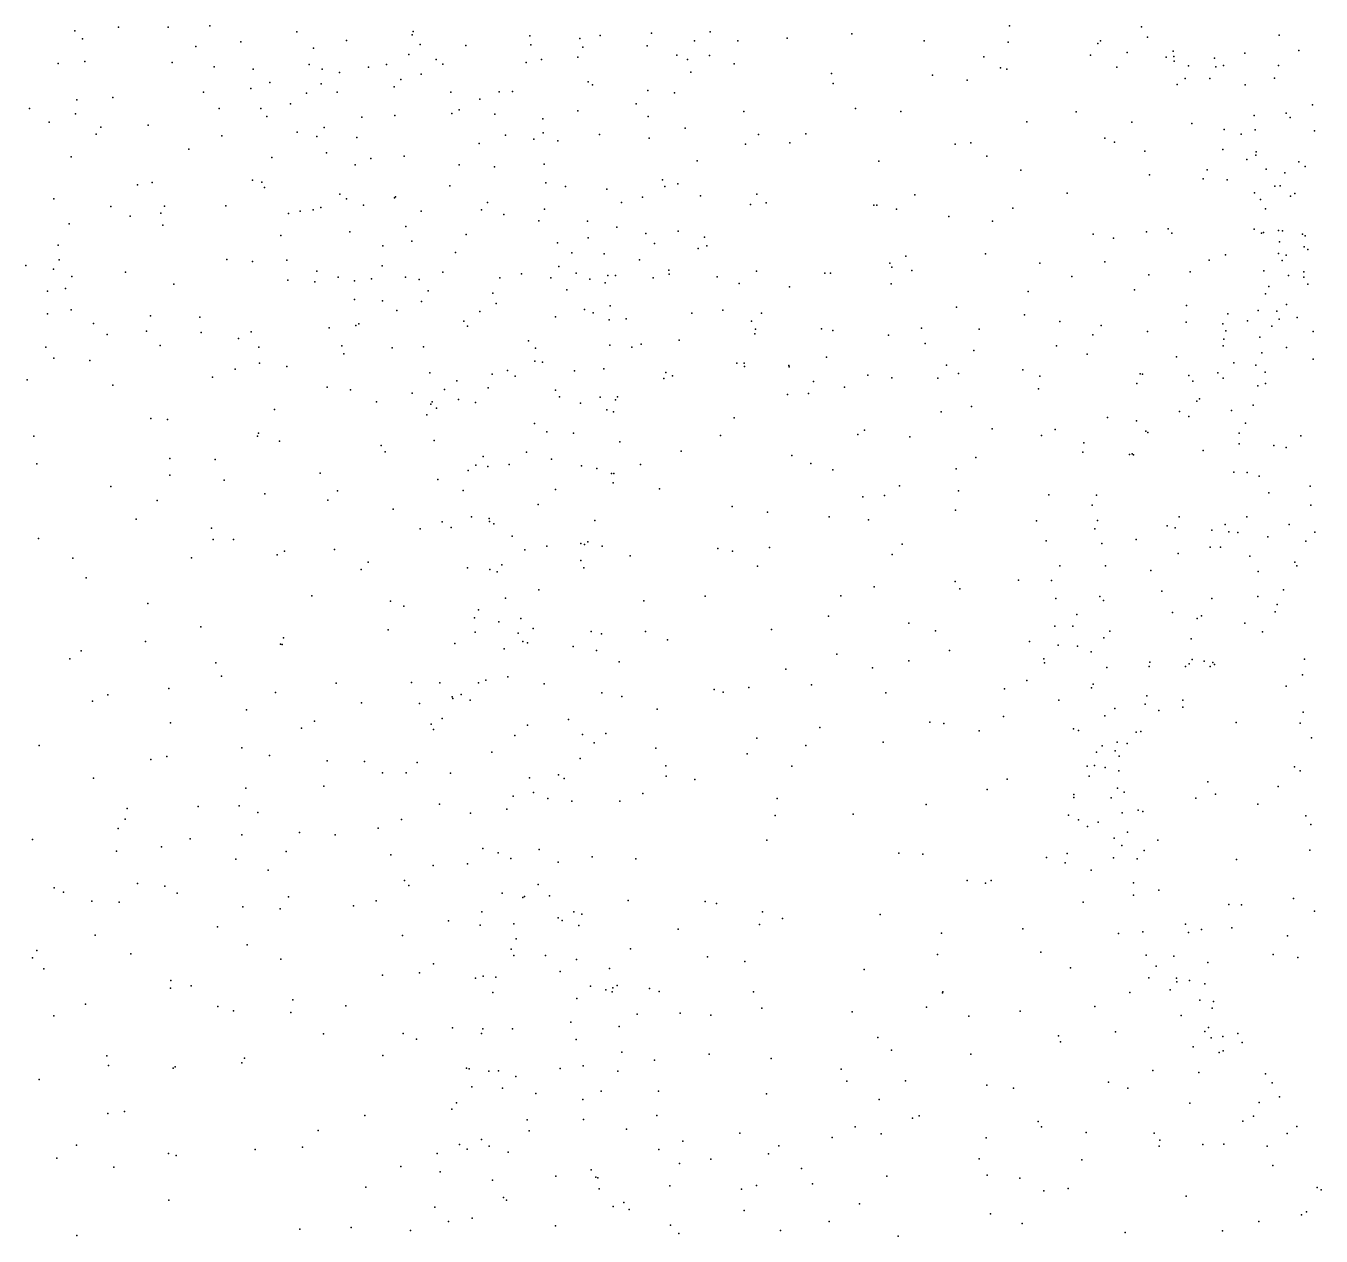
# Model space of a CAD drawing. Header units: metres. Extents: x -24.3 to 24.3, y -27.7 to 27.7.
# Drawn here: x -0.567 to 2.197, y -10.325 to -7.743 of the extents above; entities that cross this region are included whole.
import ezdxf

# ---------------------------------------------------------------- set-up
doc = ezdxf.new("R2010")
doc.units = ezdxf.units.M

msp = doc.modelspace()

# ---------------------------------------------------------------- linework, layer by layer
for p in [(-0.4619, -7.7536, 19.5238), (-0.3691, -7.7456, 22.7901), (-0.2631, -7.7457, 21.3318), (-0.1741, -7.7431, 21.6684), (0.0117, -7.7558, 14.4634), (0.2577, -7.7618, 14.2322), (0.2599, -7.7546, 20.2434), (0.5086, -7.7644, 18.8448), (0.6586, -7.7637, 19.5016), (0.7684, -7.7583, 19.2614), (0.8933, -7.7558, 22.1878), (1.1956, -7.7602, 19.32), (1.5322, -7.743, -1.183), (1.8137, -7.7452, 17.1737), (2.1076, -7.7629, 18.1462), (-0.4457, -7.7707, 1.6804), (-0.2039, -7.7869, 14.3566), (-0.1082, -7.7771, 22.7902), (0.0472, -7.7903, 21.8384), (0.1174, -7.7742, 22.696), (0.2745, -7.7829, 22.1159), (0.3721, -7.7847, 2.2734), (0.5104, -7.7835, 14.3164), (0.6155, -7.7697, 14.3743), (0.6215, -7.7885, 3.1109), (0.7591, -7.7858, 14.4983), (0.8597, -7.7745, 15.0114), (0.9522, -7.7745, -0.7814), (1.0576, -7.7691, 19.2802), (1.35, -7.7748, 21.5726), (1.5288, -7.7776, 15.3697), (1.7208, -7.7808, 15.8728), (1.7261, -7.7746, -1.2805), (1.8266, -7.7672, 17.5117), (-0.4406, -7.8192, 13.9605), (0.2507, -7.804, 19.0547), (0.3086, -7.815, -0.0723), (0.5336, -7.8145, 20.0245), (0.6107, -7.8097, 19.8623), (0.8222, -7.8055, 14.654), (0.8453, -7.8149, 15.145), (0.8921, -7.8062, 19.2698), (1.4769, -7.8087, 21.3705), (1.7045, -7.8055, 15.4542), (1.783, -7.7995, 21.0526), (1.8659, -7.8096, 17.0393), (1.8815, -7.797, 17.2956), (1.8828, -7.8084, 17.853), (1.8834, -7.8183, 15.585), (1.9697, -7.8116, 20.8533), (2.0344, -7.801, 18.0517), (2.1495, -7.7955, 16.2411), (-0.4975, -7.8234, 22.7215), (-0.2545, -7.8214, 1.8433), (-0.165, -7.8302, 21.0376), (-0.0819, -7.8356, 20.8393), (0.0381, -7.8252, 14.2485), (0.0654, -7.8353, 20.5029), (0.1028, -7.8421, 22.8079), (0.1642, -7.831, 21.8839), (0.2025, -7.8256, 20.3388), (0.2767, -7.8462, 3.2671), (0.3233, -7.8243, 22.5469), (0.5004, -7.8208, -0.3017), (0.8521, -7.8418, 15.27), (0.9444, -7.8242, 15.3431), (1.1521, -7.8448, 15.3408), (1.5126, -7.8324, 19.4261), (1.5265, -7.8355, 15.6787), (1.7611, -7.831, 19.4189), (1.9138, -7.8283, 19.3335), (1.9724, -7.8303, 15.6822), (1.9886, -7.8272, 16.7276), (2.1061, -7.8277, 16.4375), (-0.0461, -7.8639, 21.6375), (0.0637, -7.8665, 3.3286), (0.219, -7.8728, 22.761), (0.2335, -7.8576, 14.5294), (0.6329, -7.862, 14.8648), (0.6421, -7.8689, 14.4779), (1.1555, -7.8661, 15.3355), (1.3679, -7.8483, 19.4123), (1.442, -7.8586, 15.3488), (1.8899, -7.8679, 15.9924), (1.9065, -7.8551, 17.5996), (1.9594, -7.8549, 17.3808), (2.0346, -7.8688, 16.5954), (2.0975, -7.8545, 15.9262), (-0.458, -7.9007, 22.8439), (-0.3812, -7.8956, 14.0872), (-0.1874, -7.8844, 14.2414), (-0.087, -7.8766, 0.3061), (0.0323, -7.8864, 20.6333), (0.0974, -7.8847, 21.7612), (0.34, -7.8847, 14.3373), (0.402, -7.8996, 22.107), (0.4434, -7.8838, 22.3164), (0.4718, -7.8829, 22.4596), (0.76, -7.8807, 19.5211), (0.817, -7.8855, 19.3532), (-0.5587, -7.9195, 19.8204), (-0.4605, -7.9308, 14.2115), (-0.1546, -7.9194, 22.9276), (-0.0657, -7.9191, 19.3883), (-0.0021, -7.9094, 22.9015), (0.3425, -7.9299, 22.7054), (0.3578, -7.9222, 20.2765), (0.6111, -7.9242, 18.9536), (0.7351, -7.9091, 14.6348), (0.9655, -7.9256, 19.3856), (1.2037, -7.9191, 19.3735), (1.2998, -7.9255, 18.513), (1.674, -7.9263, 19.4325), (2.1226, -7.9295, 16.3219), (2.1788, -7.9117, 18.2099), (-0.517, -7.9484, 13.9448), (-0.3058, -7.955, 19.6254), (-0.0528, -7.9362, 20.9014), (0.1498, -7.9376, 20.4859), (0.2204, -7.9338, 21.8069), (0.4338, -7.9315, 22.5838), (0.536, -7.9415, 14.4562), (0.761, -7.9365, 14.7918), (1.5691, -7.9475, 18.3652), (1.7933, -7.9481, 20.8797), (1.9207, -7.9509, 15.6002), (2.0538, -7.9339, 17.4501), (2.1306, -7.9385, 16.0334), (-0.4167, -7.9737, 1.9884), (-0.407, -7.9588, 0.5783), (-0.1487, -7.9778, 21.2655), (0.0125, -7.9695, 14.2888), (0.0539, -7.9792, 22.4937), (0.0701, -7.9599, 21.6671), (0.1398, -7.9813, 22.9007), (0.4569, -7.9761, 2.4202), (0.5173, -7.9849, 22.1888), (0.537, -7.9708, 22.364), (0.6569, -7.9747, 19.9354), (0.763, -7.9823, 19.6964), (0.8402, -7.9611, 22.0509), (0.9965, -7.9747, 15.1581), (1.0973, -7.9729, 19.4039), (1.7351, -7.9822, 15.439), (1.9897, -7.9641, 16.9057), (2.026, -7.9741, 17.6957), (2.0561, -7.9648, 17.2326), (2.1824, -7.9671, 19.0969), (-0.2188, -8.0062, 14.2615), (0.0747, -8.0137, 0.0925), (0.4004, -7.9942, 21.956), (0.5685, -7.9883, 20.0759), (0.9687, -7.9955, -0.7731), (1.0632, -7.9923, 18.7351), (1.4161, -7.9955, 21.261), (1.4492, -7.9922, 19.436), (1.7557, -7.9912, 18.2112), (1.8204, -8.0099, 19.3681), (1.9869, -8.0067, -1.3578), (2.0583, -8.0118, 19.2168), (-0.4701, -8.0221, 22.3369), (-0.0422, -8.0238, 20.9919), (0.1357, -8.0395, 20.6587), (0.169, -8.0258, 19.354), (0.2404, -8.0212, 20.4527), (0.3575, -8.0397, 21.8537), (0.5392, -8.0379, 14.5327), (0.8656, -8.0309, 19.4826), (1.2532, -8.0314, 21.4411), (1.4834, -8.0212, 15.5722), (2.0382, -8.0283, 17.9391), (2.0576, -8.0191, 15.8276), (2.149, -8.033, 16.2823), (0.4332, -8.0438, 22.7148), (1.5563, -8.051, 15.3373), (1.8308, -8.0608, 15.4944), (1.9452, -8.0689, 19.294), (1.9534, -8.0499, 17.9564), (2.0793, -8.0483, 17.0627), (2.1192, -8.0567, 16.0104), (2.1627, -8.0426, 18.2296), (-0.3286, -8.0817, 3.4138), (-0.2969, -8.0771, 14.2041), (-0.0828, -8.0723, 21.3642), (-0.0633, -8.0766, 21.1152), (-0.0572, -8.0878, 19.574), (0.3382, -8.0844, 20.3889), (0.5425, -8.0779, 22.5782), (0.5845, -8.0859, 22.2023), (0.6729, -8.0914, 19.973), (0.7919, -8.0714, 3.0705), (0.7967, -8.0858, 14.9383), (0.824, -8.0801, 19.6239), (1.9961, -8.0715, 15.7069), (2.098, -8.0848, 17.6637), (2.1098, -8.0842, 16.349), (-0.5071, -8.1117, 14.1289), (0.1029, -8.1017, 20.8086), (0.1174, -8.1121, 21.5884), (0.2197, -8.1099, 20.5749), (0.2219, -8.1074, 14.4058), (0.4183, -8.1194, 14.4834), (0.7045, -8.1195, 19.1298), (0.749, -8.108, -0.6384), (0.8726, -8.1052, 15.1428), (0.9795, -8.1237, 21.7068), (0.993, -8.1023, 18.9101), (1.0127, -8.1202, 19.4369), (1.3298, -8.1037, 18.6916), (1.6549, -8.1, 19.4119), (2.0545, -8.0989, 16.8063), (2.0677, -8.1136, 16.5155), (2.1312, -8.1065, 16.2274), (2.1408, -8.1002, 17.1974), (-0.3857, -8.1282, 0.3866), (-0.3438, -8.1489, 2.2374), (-0.2789, -8.1423, 22.1704), (-0.271, -8.1272, 19.8657), (-0.1401, -8.1267, 23.034), (-0.0065, -8.1429, 23.0336), (0.0186, -8.1384, 14.3462), (0.0465, -8.1357, 20.9405), (0.0629, -8.1303, 22.2328), (0.1539, -8.1254, 3.4805), (0.2765, -8.1383, 21.6915), (0.4057, -8.1351, 22.8276), (0.4531, -8.1455, 20.3115), (0.5398, -8.1338, 20.1986), (1.2427, -8.1254, 15.3225), (1.249, -8.1256, 19.4236), (1.291, -8.1343, 15.2337), (1.4026, -8.1498, 19.4387), (1.5394, -8.1316, 20.9465), (2.0782, -8.1331, 19.1539), (-0.4744, -8.165, 20.1486), (-0.2746, -8.168, 14.2334), (0.2437, -8.1712, 19.523), (0.5277, -8.1591, 21.9637), (0.6317, -8.1599, 2.7007), (0.694, -8.1725, 14.6562), (1.4955, -8.1596, 15.2846), (1.8703, -8.176, 19.3088), (2.0541, -8.1763, 17.996), (2.1062, -8.1793, 18.1486), (-0.0227, -8.1902, 21.2858), (0.1246, -8.1821, 14.4005), (0.257, -8.202, 14.4691), (0.3725, -8.188, 20.4776), (0.5673, -8.2055, 19.3707), (0.6329, -8.1953, 20.0905), (0.7558, -8.1856, 19.8565), (0.7746, -8.2072, 14.7726), (0.8252, -8.181, 19.6954), (0.8815, -8.194, 15.0486), (1.7104, -8.1873, 18.6739), (1.7539, -8.1956, 15.4112), (1.8245, -8.1822, 20.5075), (1.8785, -8.1849, 15.8663), (2.0693, -8.1848, 15.8702), (2.0738, -8.1839, 16.6478), (2.1079, -8.2035, 18.0091), (2.1145, -8.1802, 16.075), (2.157, -8.187, 17.6998), (2.1627, -8.1909, 17.048), (-0.4976, -8.2111, 3.2848), (0.1952, -8.2122, 22.0712), (0.3502, -8.2261, 22.9115), (0.598, -8.2274, 3.352), (0.6675, -8.229, 22.3264), (0.8678, -8.2178, 14.9071), (0.8864, -8.2121, 19.5718), (1.3108, -8.2344, 19.427), (1.481, -8.2294, 15.4961), (1.9927, -8.2315, 15.684), (2.1059, -8.2284, 16.3426), (2.1221, -8.2319, 16.1874), (2.1608, -8.2145, 18.3698), (2.1688, -8.2201, -1.404), (-0.5666, -8.2538, 0.3074), (-0.5076, -8.2621, 21.812), (-0.4956, -8.2417, 22.9684), (-0.1378, -8.2411, 14.1549), (-0.083, -8.2456, 21.9956), (-0.0097, -8.2429, 2.341), (0.1932, -8.2547, 21.556), (0.5705, -8.256, 14.4909), (0.7427, -8.2418, 14.8156), (1.2768, -8.2488, -0.946), (1.281, -8.2577, 19.0201), (1.5964, -8.2488, 18.878), (1.7355, -8.2464, 19.355), (1.9581, -8.2429, 20.2954), (2.1134, -8.2437, 17.8288), (-0.4684, -8.2778, 20.4758), (-0.354, -8.2684, 23.0288), (-0.0077, -8.2857, 14.3277), (0.0495, -8.2892, 21.2572), (0.0539, -8.2662, 19.8751), (0.0996, -8.2793, 21.0772), (0.1342, -8.287, 23.041), (0.171, -8.2824, 20.9664), (0.2432, -8.2789, 2.5092), (0.2723, -8.2843, 20.7812), (0.3232, -8.2682, 21.6648), (0.4448, -8.2801, 14.4589), (0.4907, -8.2722, 21.844), (0.5534, -8.2805, 21.7848), (0.6074, -8.2704, 22.643), (0.6363, -8.2834, 22.1197), (0.6751, -8.2753, 2.9369), (0.6917, -8.2753, 20.0092), (0.7715, -8.2804, 14.5564), (0.8048, -8.2641, 21.6561), (0.806, -8.2727, 19.3319), (0.9086, -8.2786, 14.8122), (0.9923, -8.2664, 19.5005), (1.1383, -8.2705, 15.1306), (1.1499, -8.2703, 21.28), (1.3237, -8.265, 15.1797), (1.6653, -8.2775, 15.3492), (1.8292, -8.2737, 15.4629), (1.9174, -8.2674, 18.5393), (2.0745, -8.2652, 18.2352), (2.1275, -8.2757, 16.84), (2.1599, -8.279, 18.8989), (2.1602, -8.2673, 18.5151), (-0.5204, -8.309, 21.5315), (-0.4821, -8.3035, 14.1016), (-0.2511, -8.2936, 20.2704), (0.2918, -8.3081, 19.7436), (0.4297, -8.3128, 20.5244), (0.5875, -8.3059, 21.9694), (0.669, -8.2914, 22.4795), (0.9549, -8.2922, 21.4596), (1.0624, -8.2997, 14.9827), (1.2797, -8.293, 21.0749), (1.5719, -8.3097, 19.3641), (1.799, -8.3058, 18.9514), (2.0779, -8.3143, 18.9953), (2.0852, -8.2987, 16.4585), (2.1688, -8.294, 18.7762), (0.1348, -8.3265, 21.4771), (0.1943, -8.3292, 14.3811), (0.2771, -8.3309, 3.5249), (0.4366, -8.3349, 22.8869), (0.6797, -8.3403, 3.1558), (1.4186, -8.3431, 20.7964), (1.9096, -8.3396, 19.1624), (2.1228, -8.3372, 18.306), (-0.5208, -8.3569, 2.5944), (-0.4703, -8.3487, 14.0328), (-0.3006, -8.3617, 14.1598), (-0.1957, -8.3644, 21.748), (0.2245, -8.3498, 21.734), (0.3675, -8.3727, 2.6859), (0.402, -8.3523, 21.712), (0.5634, -8.3636, 14.3899), (0.6251, -8.348, 14.6482), (0.6436, -8.3548, 20.125), (0.6778, -8.3702, 22.1991), (0.7141, -8.368, 14.3908), (0.8539, -8.3555, 19.71), (0.9202, -8.3494, 19.5812), (0.9818, -8.3731, 14.6243), (1.0027, -8.3557, 14.7615), (1.5643, -8.3595, 15.2315), (1.9979, -8.3569, 19.0731), (2.0399, -8.3725, 15.821), (2.0628, -8.3504, 18.3819), (2.1021, -8.3512, 16.5736), (2.1071, -8.3683, 16.2006), (2.1459, -8.3649, 17.7934), (-0.4227, -8.3777, 23.0024), (-0.3095, -8.3939, 21.3525), (-0.1929, -8.3971, 2.552), (-0.0862, -8.3957, -0.0284), (0.0802, -8.387, 14.2068), (0.137, -8.3822, 21.1935), (0.1436, -8.3784, 20.0801), (0.3756, -8.3837, 20.7639), (0.9884, -8.4, 21.1726), (0.9902, -8.3896, 15.0091), (1.1307, -8.3895, 14.8908), (1.1549, -8.3926, 19.4616), (1.3442, -8.3877, 19.3372), (1.467, -8.3899, 19.3676), (1.6391, -8.3735, 19.1889), (1.7278, -8.3822, 19.2739), (1.8263, -8.3948, 15.4485), (1.9086, -8.3751, 15.5358), (1.9871, -8.3785, 19.985), (1.9934, -8.3934, 18.1472), (2.0916, -8.3834, 17.9096), (2.18, -8.395, 16.9075), (-0.524, -8.428, 3.2157), (-0.3929, -8.4016, 21.0255), (-0.2804, -8.4249, 20.7328), (-0.113, -8.41, 23.1095), (0.1077, -8.4252, 21.5657), (0.2817, -8.4273, 14.3123), (0.5059, -8.415, 21.4876), (0.6792, -8.4239, 22.4769), (0.7265, -8.4283, 19.6759), (0.7459, -8.4221, 21.2999), (0.8271, -8.4134, 14.4071), (1.2737, -8.4025, 15.0528), (1.3522, -8.4207, 19.4077), (1.6324, -8.4255, 20.2503), (1.71, -8.4021, 15.3381), (1.988, -8.4257, 18.3199), (1.9893, -8.411, 15.8829), (2.0664, -8.4068, 18.7691), (-0.5073, -8.452, 14.0711), (-0.0698, -8.4286, 14.2447), (0.1115, -8.4423, 14.308), (0.2149, -8.4299, 21.4942), (0.5206, -8.4307, 20.4275), (1.1413, -8.4494, 14.7721), (1.4561, -8.4357, 15.4029), (1.6975, -8.4435, 20.0132), (1.8881, -8.4493, 19.7027), (2.0705, -8.4407, 16.3641), (2.1229, -8.4291, 16.7209), (2.1801, -8.454, 17.7034), (-0.4299, -8.457, 0.0812), (-0.1198, -8.4752, 21.0552), (-0.0683, -8.4625, 20.6046), (-0.0099, -8.4694, 23.0977), (0.2953, -8.4832, 20.3706), (0.4611, -8.4779, 20.1704), (0.5193, -8.4579, 14.32), (0.5356, -8.4605, 21.8398), (0.6041, -8.4788, 21.9404), (0.6664, -8.4745, 20.1082), (0.7989, -8.4825, 19.8877), (0.9499, -8.4623, 14.4416), (0.9658, -8.4623, 19.6118), (0.9665, -8.4698, -0.7426), (1.0614, -8.4672, 19.6546), (1.0619, -8.4703, 14.5754), (1.3977, -8.4669, 20.4211), (1.5604, -8.4765, -1.1039), (1.9767, -8.4833, 18.5097), (2.0105, -8.4619, 18.0296), (2.0575, -8.467, 15.9132), (2.0773, -8.4816, 16.0296), (-0.5642, -8.4977, 2.8608), (-0.381, -8.5091, 14.0949), (-0.1684, -8.4926, 3.5287), (0.353, -8.5002, 21.59), (0.4284, -8.4863, 21.6902), (0.4773, -8.4905, 20.6966), (0.7948, -8.4955, 14.3182), (0.8129, -8.4893, 19.9422), (1.1139, -8.5016, 20.7812), (1.2297, -8.4883, 14.846), (1.2807, -8.4939, -0.9187), (1.3792, -8.4942, 19.6765), (1.4232, -8.4845, 15.1067), (1.5964, -8.49, 19.5318), (1.8035, -8.5062, 19.116), (1.8109, -8.4852, 15.6977), (1.8158, -8.4858, 19.4171), (1.9149, -8.4887, 18.205), (1.9232, -8.5008, 18.9389), (1.9877, -8.4948, 18.6477), (2.0619, -8.5106, 17.9107), (2.0779, -8.5062, 16.1499), (0.0759, -8.5138, -0.18), (0.1257, -8.5197, 20.8778), (0.2575, -8.5263, 21.2411), (0.3266, -8.5189, 20.6895), (0.4199, -8.5149, 22.9109), (0.563, -8.5204, 20.4861), (0.5718, -8.5342, 22.7418), (0.6588, -8.5351, 14.2553), (0.6955, -8.5343, 22.3986), (1.058, -8.529, 19.5722), (1.1033, -8.5273, 20.056), (1.1798, -8.5137, 20.4976), (1.5941, -8.5171, 19.7495), (1.9373, -8.5384, 15.5543), (-0.036, -8.5614, 2.7617), (0.1815, -8.5453, 23.0285), (0.2977, -8.5496, 21.1568), (0.3003, -8.5452, 22.976), (0.3096, -8.5588, 14.2971), (0.3567, -8.5402, 21.036), (0.3926, -8.5464, 20.897), (0.6169, -8.5481, 14.5548), (0.6728, -8.562, 20.7752), (0.6874, -8.5663, 22.1872), (0.6911, -8.541, 21.04), (1.3864, -8.5665, 14.9716), (1.451, -8.555, 19.3599), (1.8945, -8.5658, 18.5864), (1.9315, -8.5437, 18.741), (2.0053, -8.5633, 15.7577), (2.0519, -8.5519, 16.561), (-0.2998, -8.5805, 23.0303), (-0.2648, -8.5828, 14.1141), (0.2886, -8.5726, 21.4795), (0.5185, -8.5909, 22.8383), (0.9445, -8.5793, 14.3306), (1.7408, -8.5787, 15.2938), (1.8033, -8.5858, 19.0248), (1.9148, -8.5765, 18.1119), (2.0355, -8.5905, 15.8743), (-0.5494, -8.6182, 14.06), (-0.0724, -8.6183, 13.9782), (-0.0703, -8.6115, 23.0761), (0.5447, -8.6088, 3.3189), (0.6014, -8.6117, 20.374), (0.9157, -8.617, 19.7397), (1.2084, -8.6148, 19.5331), (1.2226, -8.6056, 14.6393), (1.3193, -8.6196, 19.4744), (1.495, -8.6027, 15.0355), (1.6005, -8.6169, 19.2683), (1.6291, -8.6037, 15.4969), (1.8229, -8.6076, 18.2983), (1.8273, -8.6102, 18.8972), (2.0217, -8.6115, 16.3812), (2.1535, -8.6172, 17.7052), (-0.0253, -8.629, 14.2167), (0.1915, -8.6379, 3.5738), (0.3046, -8.6272, 21.3661), (0.7003, -8.6304, -0.5917), (1.6904, -8.6326, 19.1383), (1.9451, -8.6491, 15.5112), (2.0217, -8.6346, 17.911), (2.0957, -8.6382, -1.3099), (2.1221, -8.6424, 16.7497), (-0.2592, -8.666, 3.2602), (-0.1627, -8.6682, -0.128), (0.1998, -8.6515, 14.2565), (0.4093, -8.6615, 3.5311), (0.5014, -8.6522, 20.9037), (0.5549, -8.6676, 20.7817), (0.8318, -8.6501, 19.8864), (1.0678, -8.6595, 14.3725), (1.1084, -8.6764, 19.6322), (1.46, -8.6635, 15.3275), (1.6882, -8.6523, 15.1806), (1.7883, -8.6575, 18.5728), (1.7937, -8.6562, 18.1824), (1.7962, -8.6578, 18.7748), (-0.543, -8.6773, 22.9317), (-0.2595, -8.7013, 23.0285), (0.0613, -8.6971, 23.0512), (0.3773, -8.6911, 14.2214), (0.3931, -8.6803, 21.12), (0.419, -8.6826, 22.8986), (0.4648, -8.6789, 21.7417), (0.6191, -8.6812, 22.6334), (0.6513, -8.6875, 22.1279), (0.6825, -8.6982, 14.1615), (0.688, -8.6978, 22.3638), (0.7449, -8.6788, 20.0371), (1.1554, -8.6903, 15.0504), (1.4182, -8.6876, 14.88), (2.0104, -8.6947, 16.481), (2.0389, -8.696, 16.0184), (2.0645, -8.7034, 16.6544), (-0.3855, -8.7257, -0.1048), (-0.1436, -8.7118, 14.1706), (0.3126, -8.7105, 3.0306), (0.5634, -8.7317, 21.8946), (0.6863, -8.718, 20.1355), (0.7853, -8.7308, 14.6497), (1.2974, -8.7239, 14.6673), (2.1734, -8.7252, 16.9405), (-0.2866, -8.7558, 3.0606), (-0.0565, -8.7409, 23.032), (0.0777, -8.7549, 14.2484), (0.0983, -8.7349, 2.9479), (0.3661, -8.7342, 21.5907), (1.2192, -8.7473, 14.5012), (1.2653, -8.7449, 19.5814), (1.4233, -8.7348, 19.4695), (1.6159, -8.7432, 15.0256), (1.7178, -8.7442, 18.2559), (2.0854, -8.7392, 17.7818), (0.2171, -8.7741, 22.9922), (0.5265, -8.7643, 22.7513), (0.9402, -8.7685, 19.8087), (1.0156, -8.7801, 14.2814), (1.4171, -8.7764, 14.7968), (1.7081, -8.7653, 18.4138), (2.1746, -8.7655, 17.5293), (-0.331, -8.795, 22.9784), (-0.1707, -8.8144, 13.8693), (0.3215, -8.8009, 22.9177), (0.3404, -8.8131, 21.3875), (0.384, -8.7906, 21.1938), (0.4218, -8.7936, -0.4922), (0.4227, -8.7999, 14.1905), (0.4317, -8.8054, 14.2555), (0.6472, -8.798, 20.4082), (1.1474, -8.7903, 14.383), (1.231, -8.7965, -0.8625), (1.5899, -8.7988, 19.3311), (1.7194, -8.7981, 18.1491), (1.8684, -8.8095, -1.1864), (1.8856, -8.814, 15.6497), (1.894, -8.7904, 17.9417), (1.9919, -8.8065, 16.2996), (2.0381, -8.7906, 15.8204), (2.129, -8.8063, 17.6387), (-0.5395, -8.8366, 13.8633), (-0.1672, -8.8386, 14.1811), (-0.1234, -8.8387, 22.9961), (0.2748, -8.8156, 14.2408), (0.471, -8.8314, 21.0467), (1.6105, -8.8412, 14.9321), (1.7143, -8.8161, 18.6016), (1.8019, -8.8384, 15.111), (1.9638, -8.819, 17.8372), (2.0003, -8.8222, 16.1818), (2.0189, -8.824, 15.9714), (2.0829, -8.8329, 15.8167), (2.1642, -8.8425, 17.0099), (2.1833, -8.8233, 17.3994), (-0.0147, -8.8635, 14.246), (0.0916, -8.8597, 22.9723), (0.498, -8.861, 21.8701), (0.5452, -8.853, 14.1399), (0.6175, -8.847, 22.1355), (0.6253, -8.8495, 22.4887), (0.632, -8.8433, 20.6179), (0.6627, -8.8527, 20.263), (0.91, -8.8581, 14.1792), (0.9412, -8.8637, -0.7049), (1.0196, -8.8559, 19.7952), (1.303, -8.8486, 14.5835), (1.7289, -8.8473, 19.0716), (1.8915, -8.8684, 15.2201), (1.9603, -8.8549, 16.4159), (1.982, -8.8548, 16.5902), (-0.4666, -8.8782, 22.9116), (-0.2135, -8.878, 3.418), (-0.0303, -8.8715, -0.31), (0.1638, -8.8871, 14.0008), (0.4487, -8.8929, 3.4994), (0.6175, -8.8835, 22.262), (0.7228, -8.8736, 20.0994), (0.9944, -8.8956, 14.7974), (1.2814, -8.8706, 19.6388), (1.6395, -8.8948, 18.3842), (1.7366, -8.8945, 18.0303), (2.045, -8.8745, 15.6038), (2.1406, -8.887, -1.2918), (2.1453, -8.8949, 17.1149), (-0.4383, -8.9202, -0.2017), (0.1485, -8.9025, 14.2688), (0.3758, -8.8993, 21.5808), (0.4229, -8.9023, 21.7671), (0.4392, -8.9078, 21.1355), (0.6241, -8.8994, 20.7616), (1.5509, -8.9252, 14.8346), (1.8332, -8.9051, 17.8872), (2.0622, -8.9069, 17.6197), (0.5279, -8.9459, 21.9977), (1.2435, -8.9399, 14.4994), (1.416, -8.9286, 14.7032), (1.4263, -8.9437, 19.5759), (1.6217, -8.9264, 18.1731), (1.8569, -8.9489, 15.0861), (2.1166, -8.946, 17.3394), (-0.3068, -8.9751, 22.8949), (0.0435, -8.9588, 22.9194), (0.2112, -8.9702, 3.4408), (0.2395, -8.9806, 14.2682), (0.457, -8.9637, 22.6674), (0.7519, -8.9698, -0.6347), (0.8824, -8.9596, 19.9146), (1.1723, -8.9585, 14.389), (1.631, -8.9646, 19.3373), (1.7249, -8.9606, 19.1261), (1.7322, -8.9687, 15.4613), (1.9636, -8.9643, 16.3514), (2.0616, -8.9605, 16.9235), (2.1028, -8.9775, 15.7271), (0.3906, -9.0056, 14.2165), (0.3993, -8.9887, 21.2255), (0.4894, -9.0075, 14.1969), (1.1456, -9.0024, 19.7741), (1.676, -8.9988, 18.5633), (1.8801, -8.9947, 17.7436), (1.9323, -9.0072, 16.5235), (1.9415, -9.0012, 16.7221), (2.0985, -8.993, 15.9264), (-0.1933, -9.0253, 13.7629), (0.206, -9.0314, 22.7944), (0.3919, -9.036, 21.7855), (0.4426, -9.0143, 21.9191), (0.5156, -9.0285, 20.9947), (0.6391, -9.0352, 14.3704), (0.7557, -9.0348, 14.174), (1.0244, -9.0303, 19.8464), (1.3173, -9.0168, 14.5749), (1.3738, -9.0335, 15.1238), (1.629, -9.0235, 18.0872), (1.6673, -9.0234, 14.8651), (1.7464, -9.0345, 19.0032), (2.0339, -9.0174, 17.4295), (2.072, -9.0357, 15.3466), (-0.3112, -9.0566, 14.2319), (-0.0235, -9.0622, 22.8541), (-0.0197, -9.0624, -0.4241), (-0.0173, -9.0484, 14.3194), (0.3488, -9.0606, 21.661), (0.4839, -9.0386, 22.4921), (0.4939, -9.0565, 22.1787), (0.5039, -9.0589, 22.3494), (0.6614, -9.0402, 20.263), (0.8022, -9.0527, 20.0022), (1.5748, -9.0566, 19.4532), (1.7335, -9.0484, 18.7455), (1.9198, -9.0505, 15.598), (-0.449, -9.0763, 22.7952), (0.4539, -9.0721, 22.052), (0.6008, -9.0667, 14.1723), (0.6509, -9.0751, 20.4675), (1.1637, -9.0835, 14.3978), (1.4041, -9.0751, 14.6496), (1.6356, -9.0641, 18.4021), (1.677, -9.0662, 17.9587), (1.706, -9.0783, 19.2622), (-0.4732, -9.0934, 14.2006), (-0.1616, -9.1021, 22.8196), (0.6994, -9.0995, 20.1278), (1.0546, -9.1155, 14.3413), (1.2394, -9.1124, 14.4945), (1.3174, -9.0975, 19.6934), (1.6053, -9.0932, 15.3067), (1.6068, -9.1016, 18.1948), (1.7399, -9.1117, 19.1399), (1.8299, -9.1094, 14.9627), (1.8312, -9.1005, 17.6672), (1.9078, -9.1097, 16.4373), (1.915, -9.1036, 16.7959), (1.9217, -9.0944, 17.5232), (1.9471, -9.0984, 16.9372), (1.9604, -9.1097, 16.2957), (1.966, -9.1014, 15.0953), (1.9697, -9.1052, 17.3286), (2.1617, -9.0939, 15.7327), (-0.1494, -9.1303, 14.353), (0.0954, -9.1448, 22.7407), (0.2561, -9.1437, 13.9249), (0.3165, -9.1447, 21.5438), (0.3991, -9.1442, 14.2775), (0.4149, -9.1386, 21.1871), (0.4616, -9.1317, 21.073), (0.5395, -9.1467, 20.9007), (1.5687, -9.1393, 14.7467), (2.1572, -9.1276, 15.4394), (-0.392, -9.17, 14.321), (-0.2613, -9.1568, 22.7651), (-0.0343, -9.1654, 14.4354), (0.3619, -9.1691, 21.3639), (0.6621, -9.1656, 20.2294), (0.705, -9.1735, 14.2217), (0.9018, -9.1586, 14.5872), (0.9212, -9.1642, 14.279), (0.9756, -9.1541, 19.8827), (1.1098, -9.149, 14.8091), (1.2682, -9.1655, -0.886), (1.5212, -9.157, -0.9839), (1.7069, -9.1552, 14.8224), (1.7107, -9.1472, 18.5812), (1.8252, -9.1719, 17.5645), (2.1223, -9.1518, 15.3058), (-0.4246, -9.1834, -0.3523), (-0.0961, -9.2019, 22.6919), (0.1494, -9.1874, -0.5506), (0.2729, -9.1888, 22.5621), (0.3427, -9.1746, 21.7495), (0.3441, -9.1775, 21.9908), (0.3813, -9.1814, 22.2766), (0.7801, -9.2003, 20.0442), (1.6375, -9.1814, 18.0197), (1.7565, -9.1994, 19.0167), (1.8215, -9.1901, 16.6583), (1.9019, -9.1817, 17.1475), (1.9021, -9.1964, 16.5432), (0.0488, -9.2264, 22.6427), (0.3212, -9.2207, 22.1157), (0.5909, -9.2224, 14.1848), (1.3623, -9.2282, 14.6306), (1.5193, -9.2165, 19.5482), (1.7355, -9.2151, 17.6383), (1.8505, -9.2034, 16.9548), (2.0156, -9.2291, 15.0668), (2.1589, -9.2071, 15.9964), (-0.2581, -9.2301, 13.6591), (0.0214, -9.2414, 14.5516), (0.2983, -9.2325, 21.6297), (0.3027, -9.244, 21.8849), (0.4766, -9.2566, 21.0097), (0.5039, -9.2344, 14.2882), (0.621, -9.2546, 20.4383), (0.6709, -9.2524, 20.1408), (1.1273, -9.2395, 19.8066), (1.392, -9.2313, 19.6469), (1.467, -9.2466, 14.6955), (1.6686, -9.2429, 18.1298), (1.6789, -9.2463, 18.2797), (1.8021, -9.2499, 14.8654), (1.8121, -9.2485, 17.0821), (2.1519, -9.2305, 15.7399), (-0.5382, -9.2782, 13.7204), (-0.1058, -9.2834, 14.5594), (0.6457, -9.2727, 14.2837), (0.7776, -9.2839, 14.3057), (0.9927, -9.2622, 14.3823), (1.0971, -9.2782, 14.4612), (1.2622, -9.2708, 19.7354), (1.7299, -9.2791, 18.4663), (1.7615, -9.2707, 18.6591), (1.7833, -9.2742, 17.2075), (2.1765, -9.2618, 15.289), (-0.3, -9.3077, 22.6547), (-0.2662, -9.3016, 14.5322), (-0.047, -9.2991, 22.5726), (0.0762, -9.3106, 22.4761), (0.156, -9.3125, 14.5477), (0.4275, -9.2924, 21.1469), (0.6163, -9.3057, 20.2661), (0.9724, -9.2957, 19.8768), (1.7174, -9.2921, 19.2811), (1.7576, -9.2893, 16.75), (1.7657, -9.3011, 18.7974), (0.1944, -9.3361, 22.2575), (0.2444, -9.3366, 22.0487), (0.268, -9.3144, 14.4685), (0.3392, -9.3374, 21.5638), (0.7985, -9.3217, -0.7131), (1.0678, -9.3219, -0.8238), (1.6976, -9.3221, 17.9908), (1.7132, -9.3207, 17.3422), (1.7363, -9.3247, 16.9761), (1.7654, -9.3319, 18.9793), (2.14, -9.3238, 15.1648), (2.1524, -9.3319, 16.1071), (-0.4223, -9.3475, 14.5166), (0.0689, -9.3649, 14.6737), (0.5078, -9.3472, 13.9944), (0.57, -9.3409, 20.6153), (0.5818, -9.3487, 14.3557), (0.7995, -9.3434, 14.3739), (0.8605, -9.3504, 19.9195), (1.5269, -9.3496, 19.5131), (1.7018, -9.3436, 17.8605), (1.9554, -9.3554, 14.9462), (2.105, -9.3653, 16.2315), (-0.0971, -9.3693, 14.718), (0.4731, -9.386, 21.0675), (0.5162, -9.3786, -0.6713), (0.5471, -9.3909, 20.8134), (0.7496, -9.3804, 19.9845), (1.0362, -9.3915, 14.6259), (1.484, -9.3721, 14.6961), (1.6693, -9.3889, 19.3344), (1.6695, -9.3825, 17.6085), (1.749, -9.3901, 18.2204), (1.7625, -9.3694, 18.5582), (1.7763, -9.3774, 14.8208), (1.9296, -9.3902, 16.4573), (1.9715, -9.3818, 15.5289), (-0.3503, -9.4124, 22.5764), (-0.1988, -9.4079, 14.8165), (-0.1116, -9.4066, 22.4866), (-0.0719, -9.4212, 14.8319), (0.3161, -9.4034, 21.7522), (0.3822, -9.4222, 14.5301), (0.4592, -9.4136, 21.2374), (0.5981, -9.3969, 20.1697), (0.7009, -9.397, 14.4012), (1.3542, -9.4037, 19.663), (1.7721, -9.4221, 18.751), (1.8068, -9.4163, -1.0587), (1.8165, -9.419, 16.6228), (2.0615, -9.4035, 15.0149), (-0.3548, -9.435, 14.7311), (0.2349, -9.436, 14.655), (1.032, -9.4278, 14.5626), (1.1985, -9.4245, 14.783), (1.6576, -9.4267, 17.3798), (1.6789, -9.4369, 15.2525), (1.7211, -9.4418, 16.9151), (2.164, -9.4283, 15.1096), (2.1751, -9.447, 15.6853), (-0.3701, -9.4555, -0.5461), (-0.2159, -9.4769, 22.4533), (-0.1059, -9.4684, 14.9425), (0.0173, -9.4639, 14.9637), (0.0929, -9.4685, 14.8575), (0.1852, -9.4543, 22.0365), (1.6986, -9.451, 17.058), (1.7552, -9.4759, 17.8929), (1.7838, -9.4628, 18.4732), (-0.5527, -9.4786, 22.6104), (-0.3734, -9.5032, 14.8582), (-0.2773, -9.4945, 14.9309), (-0.0113, -9.5044, 22.2602), (0.4083, -9.4975, 21.541), (0.5288, -9.4999, 20.369), (1.0145, -9.4801, 19.8128), (1.7717, -9.4913, 18.8805), (1.8194, -9.5024, 18.2984), (1.8485, -9.4803, 14.8411), (2.1725, -9.5012, 16.2312), (-0.1185, -9.5209, 22.3628), (0.2117, -9.5112, 14.7977), (0.3759, -9.5302, 21.6951), (0.4408, -9.5074, 14.604), (0.468, -9.5189, 21.4051), (0.569, -9.5271, 20.1428), (0.6418, -9.5156, 20.0425), (0.7347, -9.5196, 19.9419), (1.2958, -9.5075, 19.6669), (1.3468, -9.5099, 14.6978), (1.6108, -9.5168, 19.3758), (1.6511, -9.5283, 17.1999), (1.6551, -9.5086, 17.5088), (1.7539, -9.5178, 16.7633), (1.8042, -9.5196, 18.0235), (2.0164, -9.521, 16.4191), (-0.05, -9.5441, 15.1389), (0.302, -9.5342, 21.7945), (1.7063, -9.5443, 16.9744), (-0.5064, -9.582, 14.8581), (-0.3283, -9.5722, 13.5681), (-0.2704, -9.5785, 15.0757), (0.2413, -9.5662, 21.8983), (0.2502, -9.5766, 14.8979), (0.5262, -9.5748, 20.6861), (1.4416, -9.5663, 14.9784), (1.4805, -9.5721, 14.7228), (1.4929, -9.566, 19.4818), (1.7963, -9.5709, 18.6372), (1.8503, -9.5864, 18.4035), (-0.4865, -9.5907, 22.5368), (-0.4261, -9.6105, 14.9703), (-0.3679, -9.6123, 22.452), (-0.2436, -9.5931, 22.3808), (-0.006, -9.601, 22.1733), (0.1807, -9.6097, 15.087), (0.4495, -9.5934, 14.7186), (0.4937, -9.6022, 20.5673), (0.4969, -9.6001, 21.5627), (0.5504, -9.5991, 21.1738), (0.7185, -9.6085, 14.6716), (0.8829, -9.6108, 14.6945), (0.9066, -9.6152, 19.7941), (1.6889, -9.6126, 14.7707), (1.7968, -9.5976, 17.8004), (2.1379, -9.6048, 15.0171), (-0.1037, -9.6221, 13.5059), (-0.0239, -9.6263, 15.2611), (0.1322, -9.6203, 22.0748), (0.4061, -9.6329, 14.8575), (0.6025, -9.6332, 14.7403), (0.6193, -9.6376, 13.9449), (1.0047, -9.633, -0.8104), (1.2557, -9.6384, 14.7436), (1.9996, -9.6171, 16.5096), (2.0272, -9.618, 14.9394), (2.1827, -9.6312, 16.2924), (-0.1578, -9.665, 15.255), (0.3348, -9.6518, 14.9973), (0.4029, -9.6617, 21.8075), (0.4744, -9.6589, 20.4085), (0.5688, -9.6455, 21.0289), (0.5779, -9.6517, 21.4877), (0.613, -9.6621, 19.9368), (0.8249, -9.6702, 14.7932), (0.9987, -9.6601, 14.4021), (1.0476, -9.6473, 14.7299), (1.5602, -9.6694, 19.3403), (1.9072, -9.6593, 18.1858), (1.9415, -9.6704, 16.6211), (2.0061, -9.6669, 15.4607), (-0.4185, -9.6824, 15.0771), (0.2369, -9.6833, 15.1761), (0.4792, -9.6906, 20.1474), (1.3872, -9.6784, 19.5061), (1.7642, -9.6792, 18.8556), (1.8166, -9.6753, 16.9515), (1.9137, -9.6771, -1.0573), (2.1253, -9.6838, -1.1462), (-0.543, -9.7153, 22.4905), (-0.3425, -9.7222, 15.1929), (-0.0948, -9.7037, 22.2363), (0.4689, -9.7127, 15.0051), (0.4746, -9.726, 20.6229), (0.5418, -9.7264, 20.7805), (0.7234, -9.7118, 14.8596), (1.3781, -9.724, 14.7545), (1.5987, -9.7192, 19.237), (1.8238, -9.7251, 17.5682), (2.0943, -9.7238, 16.4362), (-0.5524, -9.7309, -0.6522), (-0.5287, -9.7544, 13.5606), (-0.023, -9.7342, 15.3872), (0.3031, -9.7442, 15.2579), (0.6079, -9.7349, 21.6206), (0.6787, -9.7537, 21.42), (0.8876, -9.7286, 14.2258), (0.9672, -9.7391, 19.7017), (1.662, -9.7522, 19.0936), (1.8452, -9.7488, 17.3254), (1.8825, -9.7278, 16.8216), (1.9553, -9.741, 14.8438), (2.1469, -9.7304, 14.9506), (-0.2573, -9.7796, -0.6686), (0.1943, -9.7679, 22.0289), (0.2733, -9.7633, 13.5756), (0.3927, -9.7744, 21.9097), (0.409, -9.7699, 15.1761), (0.4363, -9.7725, 20.3825), (0.5736, -9.76, 21.7382), (1.222, -9.7561, 19.5911), (1.8293, -9.7738, 14.806), (1.8883, -9.7745, 18.4848), (1.9163, -9.7794, 17.8279), (-0.2584, -9.7955, 15.3121), (-0.2141, -9.791, 22.2784), (0.4298, -9.805, 20.2134), (0.6379, -9.7918, 15.0399), (0.6707, -9.7994, 19.8077), (0.6841, -9.8033, -0.7815), (0.6854, -9.7951, 21.5439), (0.6947, -9.7904, 21.163), (0.7638, -9.7966, 14.0257), (0.7844, -9.8028, 14.9573), (0.9855, -9.8034, 14.8841), (1.3889, -9.8057, 19.3955), (1.3899, -9.8037, -0.8786), (1.7884, -9.8049, 18.7111), (1.8747, -9.7997, 17.4745), (1.8887, -9.7826, 17.6839), (1.9484, -9.7864, 17.9896), (-0.4398, -9.8296, 22.3686), (-0.1571, -9.835, 13.4513), (0.0032, -9.8206, -0.6823), (0.116, -9.8336, 22.0954), (0.6088, -9.8177, 20.8921), (1.3552, -9.8364, 14.8088), (1.7139, -9.8347, 15.1458), (1.9383, -9.8215, 17.1102), (1.9671, -9.8242, 16.7073), (-0.5068, -9.8549, 15.1566), (-0.1238, -9.8444, 22.2154), (-0.0017, -9.8479, 22.1274), (0.7379, -9.8511, 21.3495), (0.8291, -9.8491, 19.6736), (0.8945, -9.8532, 14.9475), (1.0036, -9.8385, 19.616), (1.1966, -9.8466, 14.4645), (1.4449, -9.8558, 19.2892), (1.5547, -9.8447, 19.1819), (1.898, -9.8544, 15.3008), (1.9647, -9.8383, 16.9635), (0.0684, -9.8929, 15.4452), (0.2382, -9.8924, -0.7436), (0.3438, -9.8802, 15.3422), (0.4054, -9.8924, 20.4211), (0.4082, -9.8828, 20.0901), (0.4715, -9.8825, 20.6089), (0.5959, -9.8681, 15.1524), (0.6992, -9.8778, 21.6471), (1.7584, -9.8893, -0.953), (1.9487, -9.8882, 17.678), (1.9568, -9.8798, 18.2197), (2.0193, -9.8922, 16.8091), (0.2668, -9.9043, 22.0481), (0.6072, -9.9055, 13.7509), (1.2514, -9.9013, 14.8667), (1.6366, -9.8977, 18.9887), (1.6407, -9.9102, 14.7838), (1.9623, -9.9018, 17.5556), (1.9874, -9.8986, 17.3389), (2.0285, -9.9115, 17.072), (-0.3938, -9.9401, 15.2488), (-0.0999, -9.9448, 15.3958), (0.1947, -9.9396, 15.4153), (0.705, -9.9324, 21.0032), (0.8913, -9.9364, 19.5811), (1.0237, -9.9459, 14.1372), (1.2803, -9.9284, 19.3773), (1.4498, -9.9367, 19.1802), (1.9237, -9.9213, 18.4063), (1.9792, -9.9328, 18.0663), (1.9881, -9.9295, 17.8505), (-0.3903, -9.961, 22.2852), (-0.2526, -9.9662, 15.3203), (-0.2483, -9.9635, 22.2232), (-0.1059, -9.9553, 22.1636), (0.3738, -9.9665, 20.2139), (0.3794, -9.9679, 22.0157), (0.421, -9.9729, 19.8896), (0.4419, -9.9724, 20.5223), (0.5736, -9.9673, 21.883), (0.6222, -9.9613, 19.6728), (0.6964, -9.9732, 21.7542), (0.7746, -9.9491, 21.1269), (1.1731, -9.9687, 19.4121), (1.8378, -9.9715, 18.5673), (1.9361, -9.9758, 14.7819), (-0.5384, -9.9904, 22.3193), (0.4786, -9.9844, 19.724), (1.1849, -9.9945, 14.9317), (1.3102, -9.9934, 19.2762), (1.4839, -10.003, 19.068), (1.743, -9.9961, 18.7193), (2.078, -9.9786, 16.6512), (2.0922, -9.9979, 16.7907), (0.3851, -10.0066, 20.3524), (0.4502, -10.0089, -0.7656), (0.5214, -10.0204, 15.3258), (0.6607, -10.0154, 15.2431), (0.7832, -10.0154, 21.6044), (1.0138, -10.0209, 15.0508), (1.5402, -10.0088, 14.8298), (1.7844, -10.0094, 14.765), (2.1077, -10.0278, 17.0659), (0.3421, -10.0542, 13.4426), (0.3522, -10.0402, 20.0341), (0.622, -10.0332, 20.7957), (1.2536, -10.0333, -0.8405), (1.9168, -10.0414, -0.993), (2.0645, -10.0399, 17.5756), (-0.3921, -10.0631, -0.7723), (-0.3563, -10.059, 15.2678), (0.1567, -10.0672, 22.104), (0.503, -10.0769, 19.6529), (0.6232, -10.0763, 19.5777), (0.7793, -10.0677, 21.0746), (1.3249, -10.0729, 19.157), (1.3391, -10.0681, 14.9032), (1.5931, -10.08, 18.8657), (2.0295, -10.0793, 17.9566), (2.0527, -10.0687, 17.8229), (0.057, -10.0994, 15.4463), (0.5069, -10.0999, 20.6158), (0.7148, -10.0965, 21.7611), (0.9569, -10.1048, 19.3738), (1.2029, -10.0919, 19.2284), (1.258, -10.1064, 14.288), (1.6004, -10.0918, 14.7874), (1.6955, -10.1037, 14.9702), (1.8407, -10.105, 15.1637), (2.1242, -10.1055, 17.4156), (2.1447, -10.0909, 17.1705), (-0.4589, -10.131, 15.2151), (-0.0777, -10.1398, 15.4092), (0.0236, -10.1351, 22.108), (0.3582, -10.1293, 19.869), (0.3746, -10.1391, 20.3801), (0.4056, -10.1185, 19.7332), (0.4215, -10.1331, 20.4941), (0.7838, -10.1397, 15.2411), (0.8351, -10.1224, 13.7771), (1.0399, -10.132, 19.2926), (1.1537, -10.1142, 15.0235), (1.4819, -10.1149, 18.9419), (1.8515, -10.1332, 14.7557), (1.853, -10.1201, 18.5009), (1.9444, -10.129, 18.3144), (1.989, -10.1285, 18.1896), (2.0816, -10.1327, 14.7798), (-0.5005, -10.1588, 22.1886), (-0.2622, -10.1486, 22.1375), (-0.2462, -10.1531, 15.3233), (0.3108, -10.1486, 20.1417), (0.4623, -10.1459, 22.0113), (0.8944, -10.1606, 15.1866), (1.0177, -10.1492, 15.1079), (1.4675, -10.16, 14.8599), (1.6865, -10.1617, 18.6813), (-0.379, -10.1779, 22.1397), (0.2331, -10.1764, 22.0788), (0.3171, -10.1873, 20.2622), (0.6397, -10.1837, 20.8002), (0.8281, -10.1699, 21.3626), (1.0884, -10.1805, 13.9624), (1.2706, -10.1966, 19.0055), (1.4846, -10.1946, 18.852), (2.0937, -10.1741, 17.8629), (0.159, -10.2205, 15.4724), (0.4292, -10.2056, 15.4144), (0.5638, -10.197, 19.5468), (0.6491, -10.1989, 21.8699), (0.6537, -10.2007, 15.3405), (0.6564, -10.2237, 13.536), (0.8073, -10.2176, 21.6393), (0.9923, -10.217, -0.7884), (1.1116, -10.2132, 19.111), (1.5538, -10.201, -0.8874), (1.6568, -10.2233, 14.7914), (2.1882, -10.221, 17.389), (-0.2617, -10.248, 13.3391), (0.4527, -10.2421, 20.5721), (0.4585, -10.2481, 13.3938), (0.9605, -10.2249, 19.2384), (1.6049, -10.2285, 14.8065), (1.9091, -10.2393, 18.3589), (2.1968, -10.2261, 16.6255), (0.3058, -10.2629, 19.8457), (0.6865, -10.2615, 19.4452), (0.709, -10.2529, 20.9262), (0.7204, -10.2682, 21.7516), (0.9656, -10.2704, 15.2034), (1.212, -10.2559, -0.8256), (1.4914, -10.2773, 14.8779), (2.1551, -10.2797, 14.7828), (2.166, -10.273, 15.4754), (0.1272, -10.3062, 22.077), (0.3348, -10.2935, 22.0454), (0.3853, -10.2868, 20.4689), (0.5632, -10.3028, 21.9153), (0.8086, -10.3013, 21.2152), (1.1472, -10.2937, 18.9752), (1.559, -10.2979, 18.7135), (2.0637, -10.2934, -1.0183), (-0.4579, -10.3231, 22.0648), (0.0181, -10.3096, 15.4913), (0.2543, -10.3128, 19.9895), (0.8264, -10.3193, 21.4721), (1.0431, -10.3129, 19.076), (1.2942, -10.3247, 15.0213), (1.7788, -10.3168, 18.4884), (1.9867, -10.3136, 18.1648)]:
    msp.add_point(p)

doc.saveas('drawing.dxf')
